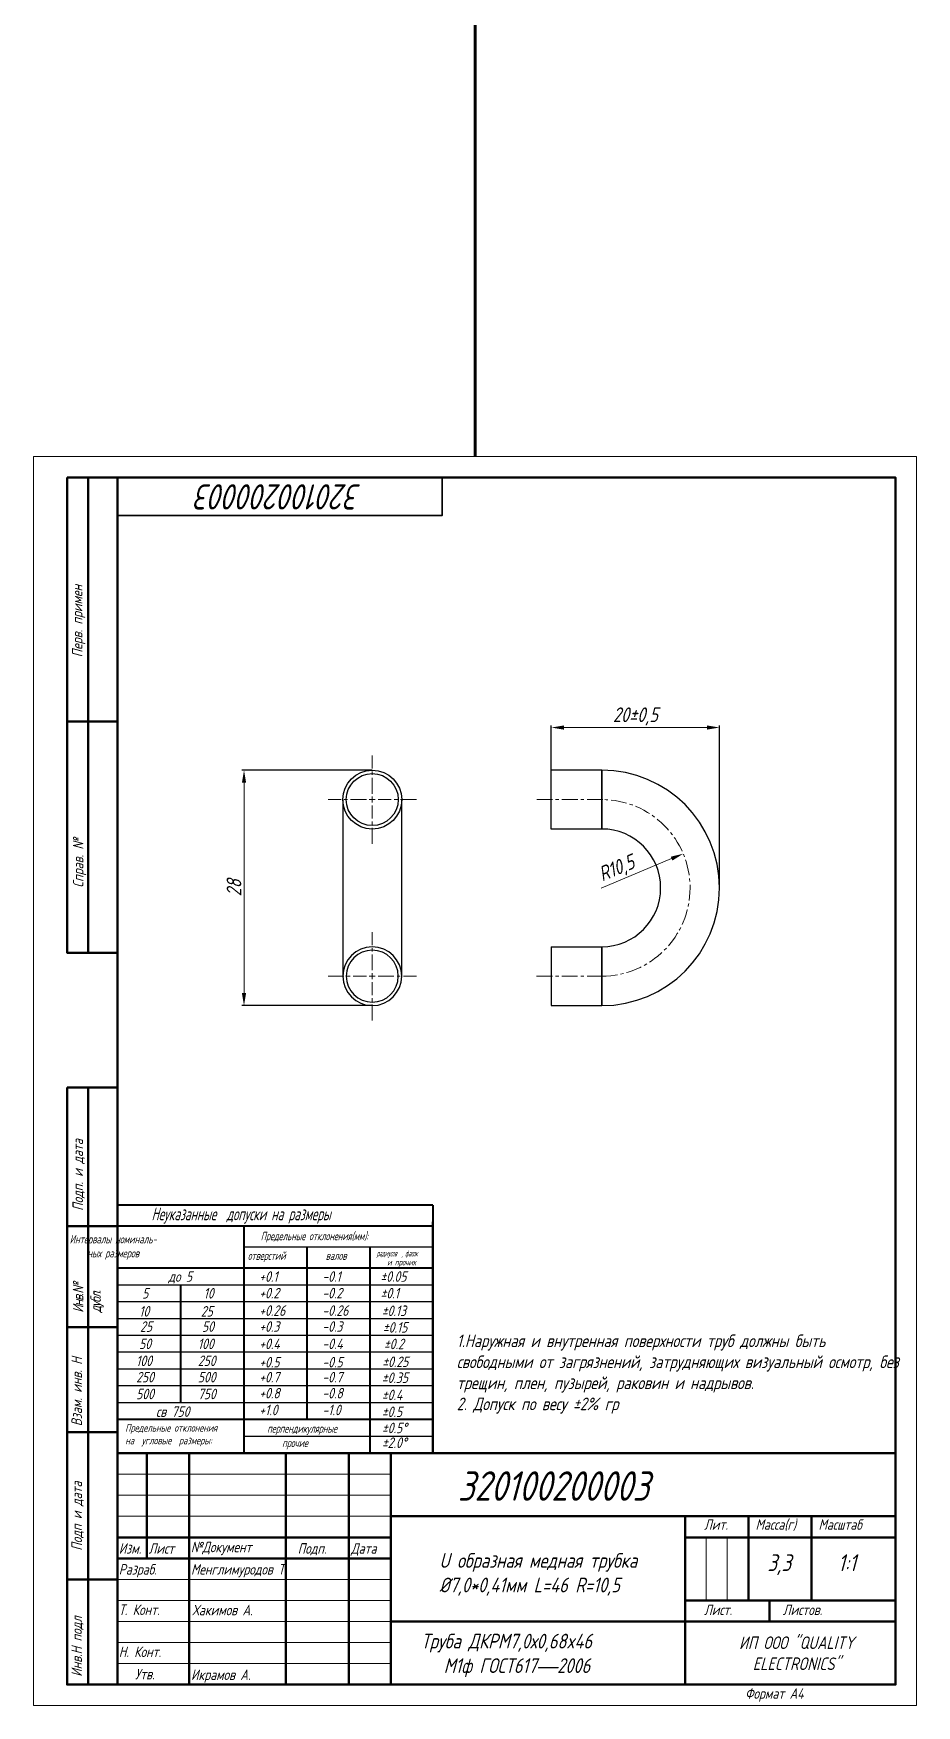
# Model space of a CAD drawing. Header units: millimetres. Extents: x 937859 to 970574, y 987894 to 996517.
# Drawn here: x 966568.4 to 966778.4, y 991222.3 to 991620 of the extents above; entities that cross this region are included whole.
import ezdxf

# ---------------------------------------------------------------- set-up
doc = ezdxf.new("R2010")
doc.units = ezdxf.units.MM
doc.header["$LTSCALE"] = 0.5
doc.linetypes.add('CENTER', pattern=[0.6, 0.375, -0.075, 0.075, -0.075])
doc.linetypes.add('K5LT_BASIC', pattern=[0])
doc.layers.add('DIM', color=4, linetype='Continuous')
doc.layers.add('MD_Видимые', color=7, linetype='Continuous', lineweight=25)
doc.layers.add('MD_Видимые тонкие', color=7, linetype='Continuous', lineweight=35)
doc.styles.get("Standard").update_dxf_attribs({"font": 'GOST_A.TTF', "oblique": 15})
doc.dimstyles.new('ГОСТ-1', dxfattribs={"dimtxt": 2.5, "dimasz": 3, "dimexe": 0.5, "dimexo": 0, "dimtad": 1, "dimzin": 0, "dimtxsty": 'Standard', "dimcen": 0.09, "dimadec": 0, "dimazin": 0, "dimtfac": 1, "dimtofl": 0, "dimtmove": 0, "dimatfit": 3, "dimfxl": 1, "dimtolj": 1, "dimtzin": 0, "dimlwd": 5, "dimarcsym": 0})

# ---------------------------------------------------------------- blocks, each defined once
blk = doc.blocks.new('*D102')
at = {"color": 0, "lineweight": 5, "transparency": 16777216}
blk.add_line((966703.41, 991416.7), (966720.18, 991423.73), dxfattribs=at)
at = {"color": 0, "transparency": 16777216}
blk.add_solid([(966719.99, 991424.19), (966720.38, 991423.27), (966722.95, 991424.89)], dxfattribs=at)
at = {"layer": 'Defpoints', "color": 0, "transparency": 16777216}
for p in [(966722.95, 991424.89), (966703.58, 991416.77)]:
    blk.add_point(p, dxfattribs=at)
at = {"color": 0, "lineweight": 5, "transparency": 16777216, "insert": (966707.2, 991421.15), "char_height": 3.5, "attachment_point": 5, "rotation": 22.7402}
blk.add_mtext('\\A1;R10,5', dxfattribs=at)
blk = doc.blocks.new('*D103')
at = {"color": 0, "lineweight": -2, "transparency": 16777216}
for p, q in [((966691.58, 991437.77), (966691.58, 991455.4)), ((966731.58, 991416.77), (966731.58, 991455.4))]:
    blk.add_line(p, q, dxfattribs=at)
at = {"color": 0, "lineweight": 5, "transparency": 16777216}
blk.add_line((966694.58, 991454.9), (966728.58, 991454.9), dxfattribs=at)
at = {"color": 0, "transparency": 16777216}
for points in [[(966694.58, 991455.4), (966694.58, 991454.4), (966691.58, 991454.9)], [(966728.58, 991455.4), (966728.58, 991454.4), (966731.58, 991454.9)]]:
    blk.add_solid(points, dxfattribs=at)
at = {"layer": 'Defpoints', "color": 0, "transparency": 16777216}
for p in [(966731.58, 991454.9), (966691.58, 991437.77), (966731.58, 991416.77)]:
    blk.add_point(p, dxfattribs=at)
at = {"color": 0, "lineweight": 5, "transparency": 16777216, "insert": (966711.58, 991457.54), "char_height": 3.5, "attachment_point": 5}
blk.add_mtext('\\A1;20%%P0,5', dxfattribs=at)
blk = doc.blocks.new('*U104')
at = {"color": 0, "linetype": 'CENTER', "lineweight": 5, "ltscale": 20, "transparency": 16777216}
for p, q in [((0, 1.4), (0, 10.5)), ((-10.5, 0), (-1.4, 0)), ((1.4, 0), (10.5, 0)), ((0, -10.5), (0, -1.4))]:
    blk.add_line(p, q, dxfattribs=at)
at = {"color": 0, "linetype": 'Continuous', "lineweight": 5, "ltscale": 20, "transparency": 16777216}
for p, q in [((-0.7, 0), (0.7, 0)), ((0, -0.7), (0, 0.7))]:
    blk.add_line(p, q, dxfattribs=at)
blk = doc.blocks.new('*U105')
at = {"color": 0, "linetype": 'CENTER', "lineweight": 5, "ltscale": 20, "transparency": 16777216}
for p, q in [((0, 1.4), (0, 10.5)), ((-10.5, 0), (-1.4, 0)), ((1.4, 0), (10.5, 0)), ((0, -10.5), (0, -1.4))]:
    blk.add_line(p, q, dxfattribs=at)
at = {"color": 0, "linetype": 'Continuous', "lineweight": 5, "ltscale": 20, "transparency": 16777216}
for p, q in [((-0.7, 0), (0.7, 0)), ((0, -0.7), (0, 0.7))]:
    blk.add_line(p, q, dxfattribs=at)
blk = doc.blocks.new('*D128')
at = {"color": 0, "lineweight": -2, "transparency": 16777216}
for p, q in [((966649, 991444.77), (966618.01, 991444.77)), ((966649, 991388.77), (966618.01, 991388.77))]:
    blk.add_line(p, q, dxfattribs=at)
at = {"color": 0, "lineweight": 5, "transparency": 16777216}
blk.add_line((966618.51, 991441.77), (966618.51, 991391.77), dxfattribs=at)
at = {"color": 0, "transparency": 16777216}
for points in [[(966618.01, 991441.77), (966619.01, 991441.77), (966618.51, 991444.77)], [(966618.01, 991391.77), (966619.01, 991391.77), (966618.51, 991388.77)]]:
    blk.add_solid(points, dxfattribs=at)
at = {"layer": 'Defpoints', "color": 0, "transparency": 16777216}
for p in [(966649, 991444.77), (966618.51, 991388.77), (966649, 991388.77)]:
    blk.add_point(p, dxfattribs=at)
at = {"color": 0, "lineweight": 5, "transparency": 16777216, "insert": (966616.13, 991416.77), "char_height": 3.5, "attachment_point": 5, "rotation": 90}
blk.add_mtext('\\A1;28', dxfattribs=at)
blk = doc.blocks.new('*U143')
at = {"color": 0, "linetype": 'CENTER', "lineweight": 5, "ltscale": 20, "transparency": 16777216}
blk.add_line((6.27, 0), (-9.5, 0), dxfattribs=at)
blk = doc.blocks.new('*U144')
at = {"color": 0, "linetype": 'CENTER', "lineweight": 5, "ltscale": 20, "transparency": 16777216}
blk.add_line((-9.5, 0), (6.11, 0), dxfattribs=at)

msp = doc.modelspace()

# ---------------------------------------------------------------- linework, layer by layer
at = {"color": 1, "lineweight": 90}
msp.add_line((966673.437, 991519.327), (966673.437, 992017.59), dxfattribs=at)
at = {"lineweight": 5}
for p, q in [((966778.437, 991519.327), (966568.437, 991519.327)), ((966588.437, 991277.327), (966653.437, 991277.327)), ((966588.437, 991272.327), (966653.437, 991272.327)), ((966588.437, 991267.327), (966653.437, 991267.327)), ((966728.437, 991247.327), (966728.437, 991262.327)), ((966733.437, 991247.327), (966733.437, 991262.327)), ((966733.437, 991247.327), (966733.437, 991262.327)), ((966588.437, 991252.327), (966653.437, 991252.327)), ((966588.437, 991247.327), (966653.437, 991247.327)), ((966588.437, 991242.327), (966653.437, 991242.327)), ((966588.437, 991237.327), (966653.437, 991237.327)), ((966588.437, 991232.327), (966653.437, 991232.327))]:
    msp.add_line(p, q, dxfattribs=at)
at = {"lineweight": 50}
for p, q in [((966588.437, 991456.327), (966576.437, 991456.327)), ((966581.437, 991312.327), (966581.437, 991227.327)), ((966588.437, 991282.327), (966653.437, 991282.327)), ((966595.437, 991282.327), (966595.437, 991257.327)), ((966605.437, 991282.327), (966605.437, 991227.327)), ((966628.437, 991282.327), (966628.437, 991227.327)), ((966643.437, 991282.327), (966643.437, 991227.327)), ((966653.437, 991282.327), (966653.437, 991227.327)), ((966653.437, 991267.327), (966773.437, 991267.327)), ((966723.437, 991267.327), (966723.437, 991227.327)), ((966738.437, 991247.327), (966738.437, 991267.327)), ((966738.437, 991247.327), (966738.437, 991267.327)), ((966753.437, 991247.327), (966753.437, 991267.327)), ((966753.437, 991247.327), (966753.437, 991267.327)), ((966588.437, 991262.327), (966653.437, 991262.327)), ((966723.437, 991262.327), (966773.437, 991262.327)), ((966588.437, 991257.327), (966653.437, 991257.327)), ((966723.437, 991247.327), (966773.437, 991247.327)), ((966743.437, 991242.327), (966743.437, 991247.327)), ((966653.437, 991242.327), (966773.437, 991242.327))]:
    msp.add_line(p, q, dxfattribs=at)
at = {"lineweight": 40}
for p, q in [((966588.437, 991341.327), (966588.437, 991282.327)), ((966663.437, 991341.327), (966588.437, 991341.327)), ((966663.437, 991341.327), (966663.437, 991282.327)), ((966663.437, 991336.327), (966588.437, 991336.327)), ((966618.437, 991336.327), (966618.437, 991282.327)), ((966633.437, 991331.327), (966633.437, 991290.327)), ((966648.437, 991331.327), (966648.437, 991282.327)), ((966663.437, 991326.327), (966588.437, 991326.327)), ((966603.437, 991322.327), (966603.437, 991294.327)), ((966663.437, 991290.327), (966588.437, 991290.327)), ((966663.437, 991282.327), (966588.437, 991282.327))]:
    msp.add_line(p, q, dxfattribs=at)
at = {"linetype": 'K5LT_BASIC', "lineweight": 40}
msp.add_line((966663.437, 991282.327), (966663.437, 991337.327), dxfattribs=at)
for p, q in [((966663.437, 991331.327), (966618.437, 991331.327)), ((966663.437, 991322.327), (966588.437, 991322.327)), ((966663.437, 991318.327), (966588.437, 991318.327)), ((966663.437, 991314.327), (966588.437, 991314.327)), ((966663.437, 991310.327), (966588.437, 991310.327)), ((966663.437, 991306.327), (966588.437, 991306.327)), ((966663.437, 991302.327), (966588.437, 991302.327)), ((966663.437, 991302.327), (966663.437, 991282.327)), ((966663.437, 991298.327), (966588.437, 991298.327)), ((966663.437, 991294.327), (966588.437, 991294.327)), ((966663.437, 991282.327), (966663.437, 991290.327)), ((966663.437, 991286.327), (966618.437, 991286.327)), ((966663.437, 991286.327), (966618.437, 991286.327)), ((966663.437, 991282.327), (966663.437, 991287.327)), ((966773.437, 991282.327), (966773.437, 991227.327))]:
    msp.add_line(p, q)
at = {"lineweight": 5}
msp.add_lwpolyline([(966568.437, 991519.327), (966778.437, 991519.327), (966778.437, 991222.327), (966568.437, 991222.327)], close=True, dxfattribs=at)
at = {"lineweight": 50}
for points in [[(966576.437, 991514.327), (966588.437, 991514.327), (966588.437, 991401.327), (966576.437, 991401.327)], [(966581.437, 991514.327), (966588.437, 991514.327), (966588.437, 991401.327), (966581.437, 991401.327)], [(966588.437, 991514.327), (966773.437, 991514.327), (966773.437, 991227.327), (966588.437, 991227.327)], [(966576.437, 991369.327), (966588.437, 991369.327), (966588.437, 991312.327), (966576.437, 991312.327)], [(966581.437, 991369.327), (966588.437, 991369.327), (966588.437, 991312.327), (966581.437, 991312.327)], [(966576.437, 991336.327), (966588.437, 991336.327), (966588.437, 991312.327), (966576.437, 991312.327)], [(966576.437, 991312.327), (966588.437, 991312.327), (966588.437, 991227.327), (966576.437, 991227.327)], [(966576.437, 991287.327), (966588.437, 991287.327), (966588.437, 991252.327), (966576.437, 991252.327)], [(966588.437, 991282.327), (966773.437, 991282.327), (966773.437, 991227.327), (966588.437, 991227.327)]]:
    msp.add_lwpolyline(points, close=True, dxfattribs=at)
at = {"lineweight": 35, "ltscale": 10}
msp.add_lwpolyline([(966588.437, 991514.327), (966665.599, 991514.327), (966665.599, 991505.313), (966588.437, 991505.313)], close=True, dxfattribs=at)
at = {"linetype": 'CENTER', "lineweight": 5, "ltscale": 20}
msp.add_arc((966703.583, 991416.773), 21, 270, 90, dxfattribs=at)
at = {"layer": 'MD_Видимые'}
for p, q in [((966703.583, 991444.773), (966691.583, 991444.773)), ((966691.583, 991437.773), (966691.583, 991444.773)), ((966691.583, 991430.773), (966691.583, 991437.773)), ((966703.583, 991430.773), (966691.583, 991430.773)), ((966691.583, 991402.773), (966703.583, 991402.773)), ((966691.583, 991402.773), (966691.583, 991395.773)), ((966691.583, 991395.773), (966691.583, 991388.773)), ((966691.583, 991388.773), (966703.583, 991388.773))]:
    msp.add_line(p, q, dxfattribs=at)
at = {"layer": 'MD_Видимые', "extrusion": (1, -2.22045e-16, 2.96996e-13)}
for p, q in [((966642.003, 991437.773), (966642.003, 991395.773)), ((966656.003, 991395.773), (966656.003, 991437.773))]:
    msp.add_line(p, q, dxfattribs=at)
at = {"layer": 'MD_Видимые', "extrusion": (5.04871e-29, -2.22045e-16, -1)}
for radius, start, end in [(7, 0, 180), (6.18, 0, 180), (7, 180, 0), (6.18, 180, 0)]:
    msp.add_arc((-966649.003, 991437.773), radius, start, end, dxfattribs=at)
at = {"layer": 'MD_Видимые'}
for centre, radius, start, end in [((966703.583, 991416.773), 28, 270, 90), ((966703.583, 991416.773), 14, 270, 90), ((966649.003, 991395.773), 7, 0, 180), ((966649.003, 991395.773), 6.18, 0, 180), ((966649.003, 991395.773), 7, 180, 0), ((966649.003, 991395.773), 6.18, 180, 0)]:
    msp.add_arc(centre, radius, start, end, dxfattribs=at)
at = {"layer": 'MD_Видимые тонкие'}
for p, q in [((966703.583, 991437.773), (966703.583, 991444.773)), ((966703.583, 991430.773), (966703.583, 991437.773)), ((966703.583, 991402.773), (966703.583, 991395.773)), ((966703.583, 991395.773), (966703.583, 991388.773))]:
    msp.add_line(p, q, dxfattribs=at)

# ---------------------------------------------------------------- block references
at = {"linetype": 'CENTER', "lineweight": 5, "ltscale": 20, "extrusion": (5.04871e-29, -2.22045e-16, -1)}
msp.add_blockref('*U104', (-966649.003, 991437.773), dxfattribs=at)
at = {"linetype": 'CENTER', "lineweight": 5, "ltscale": 20}
for name, p in [('*U143', (966697.583, 991437.773)), ('*U105', (966649.003, 991395.773)), ('*U144', (966697.583, 991395.773))]:
    msp.add_blockref(name, p, dxfattribs=at)

# ---------------------------------------------------------------- texts
at = {"attachment_point": 1}
for s, width, gutter_width, insert, char_height, rotation in [('320100200003', 101.02573, 0.277, (966646.48, 991506.757), 6, 180), ('Взам. инв. Н', 22.53419, 0.0936, (966577.474, 991288.752), 2.5, 90), ('Подп и дата', 23.06588, 0.0936, (966577.474, 991259.147), 2.5, 90), ('Инв.Н подл', 27.20805, 0.0936, (966577.457, 991229.181), 2.5, 90)]:
    msp.add_mtext_dynamic_manual_height_columns(s, width=width, gutter_width=gutter_width, heights=[0], dxfattribs=dict(at, insert=insert, char_height=char_height, rotation=rotation))
for s, width, gutter_width, insert, char_height in [('{\\W0.8;Неуказанные  допуски на размеры}', 62.68743, 0.0225, (966596.518, 991340.727), 3), ('{\\W0.8;Предельные отклонения(мм):}', 39.37922, 0.0225, (966622.481, 991334.979), 2), ('\\pxqc;{\\W0.9;Интервалы номиналь-\\Pных размеров}', 32.84824, 0.0225, (966570.973, 991334.237), 2), ('{\\W0.8;валов}', 0.24687, 0.0225, (966637.943, 991330.318), 2), ('{\\W0.6;радиусов  , фасок}', 9.33538, 0.0225, (966650.047, 991330.634), 1.5), ('{\\W0.8;и прочих}', 20.39974, 0.0225, (966652.568, 991328.49), 1.5), ('до 5', 8.87794, 0.0225, (966600.515, 991325.593), 2.5), ('+0.1', 8.87794, 0.0225, (966622.132, 991325.593), 2.5), ('-0.1', 8.87794, 0.0225, (966637.132, 991325.593), 2.5), ('%%P0.05', 8.87794, 0.0225, (966650.937, 991325.593), 2.5), ('5', 8.87794, 0.0225, (966594.28, 991321.611), 2.5), ('10', 8.87794, 0.0225, (966608.89, 991321.611), 2.5), ('+0.2', 8.87794, 0.0225, (966622.132, 991321.665), 2.5), ('-0.2', 8.87794, 0.0225, (966637.132, 991321.665), 2.5), ('%%P0.1', 8.87794, 0.0225, (966650.985, 991321.648), 2.5), ('10', 8.87794, 0.0225, (966593.569, 991317.326), 2.5), ('25', 8.87794, 0.0225, (966608.245, 991317.326), 2.5), ('+0.26', 8.87794, 0.0225, (966622.132, 991317.496), 2.5), ('-0.26', 8.87794, 0.0225, (966637.132, 991317.496), 2.5), ('%%P0.13', 8.87794, 0.0225, (966651.269, 991317.455), 2.5), ('25', 8.87794, 0.0225, (966593.793, 991313.697), 2.5), ('50', 8.87794, 0.0225, (966608.499, 991313.697), 2.5), ('+0.3', 8.87794, 0.0225, (966622.132, 991313.709), 2.5), ('-0.3', 8.87794, 0.0225, (966637.132, 991313.709), 2.5), ('%%P0.15', 8.87794, 0.0225, (966651.522, 991313.508), 2.5), ('50', 8.87794, 0.0225, (966593.552, 991309.593), 2.5), ('100', 8.87794, 0.0225, (966607.525, 991309.593), 2.5), ('+0.4', 8.87794, 0.0225, (966622.132, 991309.593), 2.5), ('-0.4', 8.87794, 0.0225, (966637.132, 991309.593), 2.5), ('%%P0.2', 8.87794, 0.0225, (966651.775, 991309.567), 2.5), ('100', 8.87794, 0.0225, (966592.85, 991305.557), 2.5), ('250', 8.87794, 0.0225, (966607.525, 991305.557), 2.5), ('+0.5', 8.87794, 0.0225, (966622.132, 991305.226), 2.5), ('-0.5', 8.87794, 0.0225, (966637.132, 991305.226), 2.5), ('%%P0.25', 8.87794, 0.0225, (966651.387, 991305.331), 2.5), ('250', 8.87794, 0.0225, (966592.85, 991301.671), 2.5), ('500', 8.87794, 0.0225, (966607.525, 991301.671), 2.5), ('+0.7', 8.87794, 0.0225, (966622.132, 991301.67), 2.5), ('-0.7', 8.87794, 0.0225, (966637.132, 991301.67), 2.5), ('%%P0.35', 8.87794, 0.0225, (966651.277, 991301.54), 2.5), ('500', 8.87794, 0.0225, (966592.85, 991297.671), 2.5), ('750', 8.87794, 0.0225, (966607.525, 991297.671), 2.5), ('+0.8', 8.87794, 0.0225, (966622.132, 991297.868), 2.5), ('-0.8', 8.87794, 0.0225, (966637.132, 991297.868), 2.5), ('%%P0.4', 8.87794, 0.0225, (966651.277, 991297.44), 2.5), (' св 750', 32.91549, 0.0225, (966596.297, 991293.471), 2.5), ('+1.0', 8.87794, 0.0225, (966622.132, 991293.868), 2.5), ('-1.0', 8.87794, 0.0225, (966637.132, 991293.868), 2.5), ('%%P0.5', 8.87794, 0.0225, (966651.277, 991293.44), 2.5), ('{\\W0.9;Предельные отклонения\\Pна  угловые  размеры:}', 32.29887, 0.0225, (966590.258, 991289.263), 1.8), ('%%P0.5%%D', 8.87794, 0.0225, (966651.302, 991289.593), 2.5), ('%%P2.0%%D', 8.87794, 0.0225, (966651.302, 991286.088), 2.5), ('320100200003', 127.04654, 0.277, (966669.34, 991278.03), 7), ('Лит.', 0.05965, 0.0936, (966727.907, 991266.62), 2.5), ('Масса(г)', 0.08342, 0.0936, (966740.146, 991266.62), 2.5), ('Масштаб', 0.05965, 0.0936, (966755.124, 991266.62), 2.5), ('Изм.', 0.02019, 0.0936, (966588.729, 991260.934), 2.5), ('Лист', 0.02019, 0.0936, (966595.82, 991260.934), 2.5), ('№Документ', 0.179, 0.0936, (966605.877, 991261.27), 2.5), ('Подп.', 0.02019, 0.0936, (966631.277, 991260.934), 2.5), ('Дата', 0.02019, 0.0936, (966643.946, 991260.934), 2.5), ('Разраб.', 0.02019, 0.0936, (966588.729, 991255.968), 2.5), ('Менглимуродов Т.', 33.19273, 0.0936, (966605.911, 991255.968), 2.5), ('U образная медная трубка %%C7,0*0,41мм L=46 R=10,5', 66.93468, 0.277, (966664.952, 991258.582), 3.5), ('3,3', 11.32981, 0.0936, (966742.974, 991258.305), 4), ('1:1', 0.19592, 0.0936, (966759.761, 991258.305), 4), ('Т. Конт.', 12.98856, 0.0936, (966588.729, 991246.359), 2.5), ('{\\fGOST type A|b0|i0|c204|p34;Хакимов А.}', 21.48823, 0.0936, (966606.213, 991246.289), 2.5), ('Лист.', 0.05965, 0.0936, (966727.907, 991246.346), 2.5), ('Листов.', 0.05965, 0.0936, (966746.642, 991246.346), 2.5), ('Н. Конт.', 14.26571, 0.0936, (966588.729, 991236.359), 2.5), ('\\pxqc;ИП ООО "QUALITY \\PELECTRONICS"', 30.17947, 0.187, (966734.818, 991238.769), 3), ('Утв.', 0.05244, 0.0936, (966592.607, 991231.058), 2.5), ('Икрамов А.', 34.8029, 0.0936, (966605.911, 991230.907), 2.5), ('Формат А4', 34.3482, 0.0936, (966737.677, 991226.435), 2.5)]:
    msp.add_mtext_dynamic_manual_height_columns(s, width=width, gutter_width=gutter_width, heights=[0], dxfattribs=dict(at, insert=insert, char_height=char_height))
at = {"lineweight": 40, "char_height": 2, "attachment_point": 1}
for s, width, insert in [('{\\W0.8;отверстий}', 0.29032, (966619.394, 991330.301)), ('{\\W0.8;перпендикулярные}', 8.87794, (966624.018, 991289.21)), ('{\\W0.8;прочие}', 8.87794, (966627.569, 991285.781))]:
    msp.add_mtext_dynamic_manual_height_columns(s, width=width, gutter_width=0.0225, heights=[0], dxfattribs=dict(at, insert=insert))
at = {"attachment_point": 1}
for s, insert, char_height, width in [('1.Наружная и внутренная поверхности труб должны быть свободными от загрязнений, затрудняющих визуальный осмотр, без трещин, плен, пузырей, раковин и надрывов.\\P2. Допуск по весу ±2% гр', (966669.104, 991310.568), 3, 106.72154), ('Труба ДКРМ7,0х0,68x46\\P   M1ф ГОСТ617{\\fArial|b0|i0|c0|p34;—}2006 ', (966660.633, 991239.401), 3.5, 67.19986)]:
    msp.add_mtext(s, dxfattribs=dict(at, insert=insert, char_height=char_height, width=width))
at = {"layer": 'DIM', "color": 250, "linetype": 'CENTER', "ltscale": 0.25, "char_height": 2.5, "attachment_point": 1, "rotation": 90}
for s, width, insert in [('{\\C0;Перв. примен}', 27.40587, (966577.588, 991471.601)), ('\\pxt1;{\\C0;Справ. №}', 13.86744, (966577.823, 991416.85)), ('{\\C0;Подп. и дата}', 33.33572, (966577.731, 991339.971)), ('{\\T0.85;\\C0;Инв.№ дубл.}', 0.17972, (966577.803, 991315.746))]:
    msp.add_mtext_dynamic_manual_height_columns(s, width=width, gutter_width=0.449, heights=[0], dxfattribs=dict(at, insert=insert))

# ---------------------------------------------------------------- dimensions: what is measured, and where the dimension line sits
at = {"lineweight": 5}
dim = msp.add_linear_dim(base=(966731.583, 991454.902), p1=(966691.583, 991437.773), p2=(966731.583, 991416.773), text='20%%P0,5', dimstyle='ГОСТ-1', override={"dimtxt": 3.5}, dxfattribs=at)
dim.commit()
dim.dimension.update_dxf_attribs({"geometry": '*D103', "text_midpoint": (966711.583, 991457.541)})
dim = msp.add_linear_dim(base=(966618.511, 991388.773), p1=(966649.003, 991444.773), p2=(966649.003, 991388.773), angle=90, text='28', dimstyle='ГОСТ-1', override={"dimtxt": 3.5}, dxfattribs=at)
dim.commit()
dim.dimension.update_dxf_attribs({"geometry": '*D128', "text_midpoint": (966616.135, 991416.773)})
dim = msp.add_radius_dim(center=(966703.583, 991416.773), mpoint=(966722.951, 991424.89), text='R10,5', dimstyle='ГОСТ-1', override={"dimtxt": 3.5}, dxfattribs=at)
dim.commit()
dim.dimension.update_dxf_attribs({"geometry": '*D102', "text_midpoint": (966708.223, 991418.718), "dimtype": 164})

doc.saveas('drawing.dxf')
